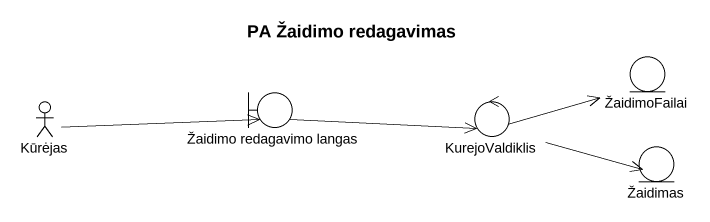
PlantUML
@startuml
title PA Žaidimo redagavimas
entity ŽaidimoFailai
actor Kūrėjas
boundary "Žaidimo redagavimo langas" as Žaidimo_redagavimo_langas
control KurejoValdiklis
entity Žaidimas
Kūrėjas -right-> Žaidimo_redagavimo_langas
Žaidimo_redagavimo_langas -right-> KurejoValdiklis
KurejoValdiklis -right-> ŽaidimoFailai
KurejoValdiklis -right-> Žaidimas
@enduml
